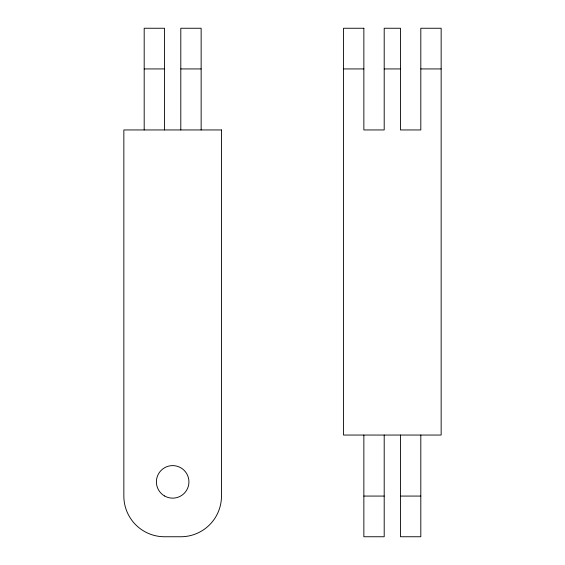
<?xml version="1.0" encoding="UTF-8"?>
<svg xmlns="http://www.w3.org/2000/svg" width="565" height="565" viewBox="0 0 565 565"><rect width="100%" height="100%" fill="white"/><g stroke="black" fill="none" stroke-linecap="round" stroke-linejoin="round"><path stroke-width="0.85" d="M144.188 68.93L164.528 68.93M180.8 68.93L201.14 68.93M343.52 68.93L363.86 68.93M384.2 68.93L400.472 68.93M420.812 68.93L441.152 68.93M363.86 496.07L384.2 496.07M400.472 496.07L420.812 496.07M420.812 435.05L420.812 536.75L400.472 536.75L400.472 435.05M384.2 435.05L384.2 536.75L363.86 536.75L363.86 435.05M201.14 129.95L201.14 28.25L180.8 28.25L180.8 129.95M164.528 129.95L164.528 28.25L144.188 28.25L144.188 129.95M363.86 28.25L343.52 28.25L343.52 435.05L441.152 435.05L441.152 28.25L420.812 28.25L420.812 129.95L400.472 129.95L400.472 28.25L384.2 28.25L384.2 129.95L363.86 129.95L363.86 28.25M221.48 129.95L123.848 129.95L123.848 496.07A40.68 40.68 0 0 0 164.528 536.75L180.8 536.75A40.68 40.68 0 0 0 221.48 496.07L221.48 129.95M164.528 495.964A16.272 16.272 0 0 0 188.936 481.874A16.272 16.272 0 0 0 164.528 467.785A16.272 16.272 0 0 0 164.528 495.964"/></g></svg>
